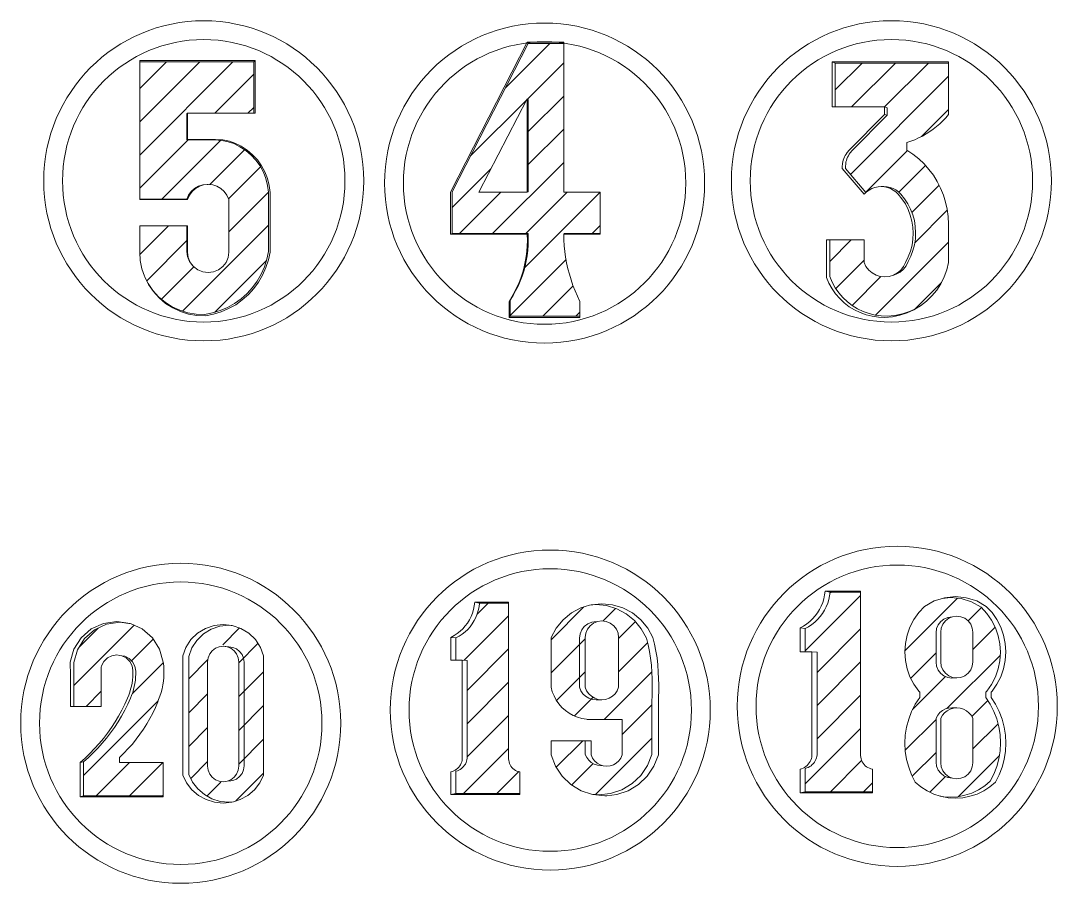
# Model space of a CAD drawing. Header units: inches. Extents: x -19 to 1866, y -551 to 977.
# Drawn here: x 830.5 to 881.4, y 934.8 to 977.1 of the extents above; entities that cross this region are included whole.
import ezdxf

# ---------------------------------------------------------------- set-up
doc = ezdxf.new("R2010")
doc.units = ezdxf.units.IN
doc.header["$MEASUREMENT"] = 0
pattern_1 = [(45, (161.5053, 1514.6777), (-0.8148213, 0.8148213), [])]
pattern_2 = [(45, (161.5053, 1514.6777), (-0.8148213, 0.8148213), [])]

msp = doc.modelspace()

# ---------------------------------------------------------------- hatches: boundary and pattern name
at = {"lineweight": 20}
h = msp.add_hatch(dxfattribs=at)
h.set_pattern_fill('ANSI31', color=256, scale=9.218651)
h.set_pattern_definition(pattern_1)
h.paths.add_polyline_path([(857.164, 976.009), (855.423, 976.009), (851.684, 968.728), (851.684, 966.686), (855.423, 966.686), (855.423, 966.381), (855.417, 966.119), (855.399, 965.858), (855.367, 965.598), (855.324, 965.341), (855.267, 965.085), (855.198, 964.833), (855.117, 964.584), (855.024, 964.34), (854.92, 964.1), (854.803, 963.866), (854.676, 963.637), (854.537, 963.415), (854.537, 962.628), (857.959, 962.628), (857.959, 963.355), (857.835, 963.613), (857.721, 963.874), (857.617, 964.14), (857.524, 964.41), (857.441, 964.684), (857.369, 964.96), (857.307, 965.239), (857.257, 965.52), (857.217, 965.803), (857.188, 966.087), (857.171, 966.372), (857.164, 966.686), (858.953, 966.686), (858.953, 968.721), (857.164, 968.721)])
h.paths.add_polyline_path([(855.376, 973.291), (855.423, 973.254), (855.423, 968.728), (855.376, 968.721), (852.991, 968.721)], flags=16)
h = msp.add_hatch(dxfattribs=at)
h.set_pattern_fill('ANSI31', color=256, scale=9.218651)
h.set_pattern_definition(pattern_2)
h.paths.add_polyline_path([(842.049, 970.286), (841.816, 970.539), (841.554, 970.762), (841.266, 970.95), (840.958, 971.102), (840.69, 971.195), (840.378, 971.26), (840.009, 971.286), (838.654, 971.286), (838.654, 972.598), (841.939, 972.598), (841.939, 975.119), (836.339, 975.119), (836.339, 968.366), (838.654, 968.366), (838.743, 968.568), (838.873, 968.746), (839.037, 968.894), (839.228, 969.004), (839.438, 969.073), (839.68, 969.098), (839.924, 969.072), (840.136, 969.004), (840.329, 968.892), (840.495, 968.743), (840.626, 968.562), (840.716, 968.359), (840.716, 965.778), (840.682, 965.516), (840.581, 965.271), (840.42, 965.061), (840.21, 964.9), (839.965, 964.799), (839.703, 964.765), (839.44, 964.799), (839.196, 964.9), (838.966, 965.077), (838.788, 965.309), (838.688, 965.551), (838.654, 965.811), (838.654, 967.068), (836.339, 967.068), (836.339, 965.778), (836.367, 965.361), (836.45, 964.951), (836.572, 964.6), (836.758, 964.23), (836.993, 963.889), (837.27, 963.581), (837.586, 963.314), (837.935, 963.09), (838.31, 962.915), (838.706, 962.792), (839.114, 962.722), (839.528, 962.708), (839.915, 962.784), (840.291, 962.9), (840.653, 963.056), (840.996, 963.25), (841.317, 963.478), (841.612, 963.74), (841.877, 964.031), (842.109, 964.349), (842.307, 964.69), (842.467, 965.05), (842.588, 965.425), (842.669, 965.811), (842.669, 968.366), (842.668, 968.71), (842.624, 969.051), (842.539, 969.384), (842.413, 969.704), (842.249, 970.006)])
h = msp.add_hatch(dxfattribs=at)
h.set_pattern_fill('ANSI31', color=256, scale=9.218651)
h.set_pattern_definition(pattern_1)
h.paths.add_polyline_path([(876.058, 975.056), (870.496, 975.056), (870.496, 972.901), (872.922, 972.901), (873.054, 972.864), (873.054, 972.498), (871.337, 970.766), (871.23, 970.642), (871.184, 970.574), (871.142, 970.504), (871.105, 970.431), (871.073, 970.356), (871.046, 970.278), (871.025, 970.199), (871.01, 970.119), (870.995, 969.955), (870.997, 969.874), (872.005, 968.698), (872.038, 968.73), (872.164, 968.821), (872.302, 968.894), (872.448, 968.948), (872.601, 968.98), (872.756, 968.991), (872.889, 968.991), (873.043, 968.98), (873.194, 968.948), (873.339, 968.896), (873.475, 968.823), (873.6, 968.733), (873.711, 968.626), (873.899, 968.395), (874.061, 968.146), (874.197, 967.881), (874.304, 967.604), (874.382, 967.317), (874.43, 967.023), (874.446, 966.727), (874.432, 966.43), (874.387, 966.136), (874.311, 965.848), (874.206, 965.57), (874.073, 965.304), (873.978, 965.107), (873.845, 964.934), (873.68, 964.791), (873.489, 964.684), (873.362, 964.642), (873.151, 964.575), (872.932, 964.553), (872.712, 964.575), (872.502, 964.642), (872.309, 964.749), (872.143, 964.894), (872.008, 965.069), (871.912, 965.267), (871.912, 966.374), (870.227, 966.374), (870.227, 964.573), (870.347, 964.293), (870.496, 964.026), (870.671, 963.776), (870.871, 963.545), (871.093, 963.336), (871.336, 963.151), (871.596, 962.992), (871.872, 962.86), (872.159, 962.758), (872.456, 962.685), (872.758, 962.644), (873.063, 962.633), (873.431, 962.664), (873.793, 962.736), (874.144, 962.849), (874.403, 962.966), (874.681, 963.133), (874.977, 963.36), (875.245, 963.619), (875.481, 963.907), (875.683, 964.22), (875.848, 964.554), (875.973, 964.905), (876.058, 965.267), (876.058, 967.152), (876.043, 967.515), (875.996, 967.875), (875.919, 968.23), (875.812, 968.577), (875.675, 968.913), (875.511, 969.237), (875.319, 969.545), (875.101, 969.836), (874.86, 970.107), (874.596, 970.356), (874.312, 970.582), (874.009, 970.783), (874.009, 971.152), (874.207, 971.218), (874.402, 971.293), (874.593, 971.379), (874.779, 971.473), (874.961, 971.577), (875.137, 971.689), (875.307, 971.81), (875.471, 971.939), (875.629, 972.077), (875.779, 972.221), (875.923, 972.373), (876.058, 972.532)])
h = msp.add_hatch(dxfattribs=at)
h.set_pattern_fill('ANSI31', color=256, scale=9.218651)
h.set_pattern_definition(pattern_2)
h.paths.add_polyline_path([(872.173, 940.429), (872.1, 940.464), (872.031, 940.507), (871.968, 940.558), (871.912, 940.616), (871.863, 940.68), (871.822, 940.75), (871.789, 940.824), (871.765, 940.901), (871.751, 940.981), (871.746, 941.061), (871.746, 949.084), (870.241, 949.084), (870.218, 948.896), (870.18, 948.711), (870.126, 948.531), (870.056, 948.355), (869.971, 948.187), (869.872, 948.026), (869.76, 947.874), (869.634, 947.733), (869.497, 947.603), (869.349, 947.486), (869.192, 947.382), (869.026, 947.292), (869.026, 946.155), (869.354, 946.155), (869.603, 946.137), (869.603, 941.093), (869.593, 941.015), (869.574, 940.939), (869.548, 940.865), (869.513, 940.794), (869.472, 940.727), (869.424, 940.665), (869.369, 940.608), (869.309, 940.557), (869.244, 940.513), (869.175, 940.476), (869.102, 940.447), (869.026, 940.425), (869.026, 939.271), (872.329, 939.271), (872.329, 940.387), (872.25, 940.403)])
h = msp.add_hatch(dxfattribs=at)
h.set_pattern_fill('ANSI31', color=256, scale=9.218651)
h.set_pattern_definition(pattern_2)
h.paths.add_polyline_path([(854.865, 940.292), (854.795, 940.325), (854.73, 940.366), (854.67, 940.414), (854.617, 940.469), (854.57, 940.53), (854.53, 940.597), (854.499, 940.667), (854.477, 940.741), (854.463, 940.817), (854.459, 940.894), (854.459, 948.534), (853.025, 948.534), (853.004, 948.356), (852.967, 948.18), (852.915, 948.007), (852.849, 947.84), (852.768, 947.68), (852.674, 947.527), (852.567, 947.382), (852.447, 947.248), (852.317, 947.124), (852.176, 947.013), (852.026, 946.913), (851.868, 946.828), (851.868, 945.745), (852.18, 945.745), (852.418, 945.728), (852.418, 940.924), (852.408, 940.85), (852.39, 940.777), (852.365, 940.706), (852.332, 940.639), (852.293, 940.575), (852.247, 940.516), (852.195, 940.462), (852.138, 940.414), (852.076, 940.372), (852.009, 940.337), (851.94, 940.309), (851.868, 940.288), (851.868, 939.188), (855.014, 939.188), (855.014, 940.251), (854.938, 940.267)])
h = msp.add_hatch(dxfattribs=at)
h.set_pattern_fill('ANSI31', color=256, scale=9.218651)
h.set_pattern_definition(pattern_2)
h.paths.add_polyline_path([(861.494, 943.794), (861.501, 943.918), (861.51, 944.223), (861.512, 944.528), (861.506, 944.834), (861.492, 945.139), (861.467, 945.497), (861.429, 945.831), (861.376, 946.163), (861.307, 946.492), (861.223, 946.818), (860.975, 947.28), (860.642, 947.685), (860.236, 948.017), (859.773, 948.264), (859.271, 948.416), (858.749, 948.467), (858.435, 948.436), (858.006, 948.306), (857.539, 948.057), (857.129, 947.722), (856.793, 947.313), (856.542, 946.846), (856.542, 944.41), (856.603, 944.19), (856.688, 943.979), (856.796, 943.779), (856.926, 943.592), (857.077, 943.421), (857.246, 943.268), (857.431, 943.135), (857.63, 943.024), (857.84, 942.936), (858.059, 942.873), (858.283, 942.834), (858.32, 942.832), (859.737, 942.832), (860.037, 942.821), (860.037, 941.086), (859.969, 940.933), (859.871, 940.797), (859.746, 940.685), (859.601, 940.601), (859.441, 940.549), (859.274, 940.531), (859.107, 940.549), (858.816, 940.582), (858.657, 940.633), (858.514, 940.716), (858.39, 940.828), (858.292, 940.962), (858.225, 941.114), (858.225, 941.78), (856.542, 941.78), (856.542, 941.086), (856.759, 940.535), (857.09, 940.043), (857.519, 939.635), (858.027, 939.328), (858.521, 939.161), (858.885, 939.121), (859.468, 939.185), (860.024, 939.373), (860.527, 939.676), (860.952, 940.081), (861.279, 940.568), (861.494, 941.114)])
h.paths.add_polyline_path([(859.687, 944.09), (859.553, 943.964), (859.396, 943.87), (859.222, 943.812), (859.04, 943.793), (858.858, 943.812), (858.684, 943.87), (858.527, 943.964), (858.393, 944.09), (858.29, 944.24), (858.22, 944.41), (858.22, 946.846), (858.248, 947.058), (858.33, 947.256), (858.461, 947.426), (858.63, 947.556), (858.828, 947.638), (859.04, 947.666), (859.252, 947.638), (859.45, 947.556), (859.62, 947.426), (859.75, 947.256), (859.832, 947.058), (859.86, 946.846), (859.86, 944.41), (859.791, 944.24)], flags=16)
h = msp.add_hatch(dxfattribs=at)
h.set_pattern_fill('ANSI31', color=256, scale=9.218651)
h.set_pattern_definition(pattern_2)
h.paths.add_polyline_path([(877.895, 944.16), (877.942, 944.211), (878.179, 944.55), (878.367, 944.917), (878.504, 945.307), (878.588, 945.711), (878.616, 946.123), (878.588, 946.535), (878.504, 946.939), (878.367, 947.329), (878.179, 947.696), (877.942, 948.034), (877.662, 948.338), (877.197, 948.599), (876.69, 948.76), (876.159, 948.814), (875.758, 948.773), (875.35, 948.644), (874.881, 948.38), (874.598, 948.074), (874.359, 947.732), (874.169, 947.361), (874.03, 946.968), (873.946, 946.559), (873.918, 946.143), (873.946, 945.727), (874.03, 945.319), (874.169, 944.926), (874.359, 944.555), (874.598, 944.213), (874.646, 944.161), (874.646, 943.906), (874.428, 943.571), (874.247, 943.215), (874.104, 942.842), (874.001, 942.456), (873.939, 942.061), (873.918, 941.662), (873.939, 941.263), (874.001, 940.869), (874.104, 940.483), (874.247, 940.11), (874.428, 939.753), (874.705, 939.52), (875.01, 939.323), (875.337, 939.167), (875.652, 939.063), (875.801, 939.034), (876.159, 939.011), (876.518, 939.034), (876.87, 939.102), (877.211, 939.215), (877.534, 939.369), (877.836, 939.564), (878.11, 939.795), (878.289, 940.148), (878.431, 940.517), (878.533, 940.9), (878.595, 941.29), (878.616, 941.686), (878.595, 942.081), (878.533, 942.472), (878.431, 942.854), (878.289, 943.223), (878.11, 943.576), (877.895, 943.908)])
h.paths.add_polyline_path([(876.79, 943.334), (876.936, 943.258), (877.066, 943.155), (877.173, 943.03), (877.255, 942.886), (877.255, 940.7), (877.228, 940.497), (877.149, 940.307), (877.024, 940.143), (876.861, 940.018), (876.671, 939.94), (876.467, 939.913), (876.263, 939.94), (876.026, 939.98), (875.838, 940.058), (875.676, 940.182), (875.552, 940.343), (875.474, 940.531), (875.448, 940.733), (875.448, 942.898), (875.529, 943.04), (875.635, 943.164), (875.763, 943.266), (875.908, 943.341), (876.065, 943.387), (876.228, 943.403), (876.467, 943.396), (876.632, 943.381)], flags=16)
h.paths.add_polyline_path([(876.671, 944.894), (876.467, 944.868), (876.228, 944.86), (876.026, 944.886), (875.838, 944.964), (875.676, 945.088), (875.552, 945.25), (875.474, 945.438), (875.448, 945.64), (875.448, 947.083), (875.474, 947.285), (875.552, 947.473), (875.676, 947.634), (875.838, 947.758), (876.026, 947.836), (876.263, 947.873), (876.467, 947.9), (876.671, 947.873), (876.861, 947.795), (877.024, 947.669), (877.149, 947.506), (877.228, 947.316), (877.255, 947.112), (877.255, 945.655), (877.228, 945.451), (877.149, 945.261), (877.024, 945.098), (876.861, 944.973)], flags=16)
h = msp.add_hatch(dxfattribs=at)
h.set_pattern_fill('ANSI31', color=256, scale=9.218651)
h.set_pattern_definition(pattern_2)
h.paths.add_polyline_path([(837.501, 940.712), (835.349, 940.712), (835.349, 940.965), (835.568, 941.175), (835.779, 941.393), (835.981, 941.62), (836.173, 941.855), (836.355, 942.098), (836.527, 942.348), (836.689, 942.605), (836.84, 942.868), (836.98, 943.138), (837.109, 943.412), (837.226, 943.692), (837.266, 943.801), (837.332, 943.977), (837.389, 944.156), (837.437, 944.337), (837.475, 944.521), (837.504, 944.706), (837.523, 944.893), (837.532, 945.08), (837.531, 945.268), (837.521, 945.455), (837.501, 945.641), (837.32, 946.276), (836.966, 946.834), (836.469, 947.269), (835.929, 947.517), (835.366, 947.598), (834.718, 947.505), (834.124, 947.231), (833.632, 946.801), (833.282, 946.249), (833.103, 945.62), (833.109, 944.966), (833.109, 943.462), (834.456, 943.462), (834.456, 945.44), (834.583, 945.678), (834.757, 945.848), (834.975, 945.957), (835.216, 945.994), (835.366, 945.969), (835.456, 945.957), (835.46, 945.955), (835.604, 945.932), (835.82, 945.824), (835.992, 945.656), (836.106, 945.443), (836.149, 945.206), (836.149, 945.053), (836.142, 944.9), (836.127, 944.749), (836.105, 944.597), (836.076, 944.448), (836.04, 944.299), (835.996, 944.153), (835.945, 944.009), (835.888, 943.868), (835.824, 943.729), (835.752, 943.571), (835.605, 943.279), (835.448, 942.993), (835.279, 942.713), (835.101, 942.44), (834.912, 942.173), (834.714, 941.914), (834.505, 941.662), (834.288, 941.419), (834.062, 941.183), (833.827, 940.956), (833.583, 940.739), (833.583, 939.074), (837.501, 939.074)])
h = msp.add_hatch(dxfattribs=at)
h.set_pattern_fill('ANSI31', color=256, scale=9.393641)
h.set_pattern_definition([(45, (147.2237, 1525.2947), (-0.8302884, 0.8302884), [])])
h.paths.add_polyline_path([(838.747, 945.919), (838.747, 940.13), (838.934, 939.75), (839.194, 939.415), (839.515, 939.139), (839.886, 938.934), (840.29, 938.807), (840.712, 938.765), (840.944, 938.788), (841.274, 938.892), (841.649, 939.099), (841.974, 939.377), (842.236, 939.715), (842.425, 940.099), (842.425, 945.945), (842.268, 946.367), (842.021, 946.745), (841.699, 947.06), (841.315, 947.296), (840.937, 947.426), (840.712, 947.451), (840.268, 947.402), (839.846, 947.257), (839.466, 947.023), (839.146, 946.711), (838.903, 946.337)])
h.paths.add_polyline_path([(841.202, 940.16), (840.554, 939.662), (839.748, 939.996), (839.678, 940.527), (839.678, 946.028), (840.326, 946.525), (840.626, 946.401), (840.967, 946.362), (841.202, 945.795)], flags=16)

# ---------------------------------------------------------------- linework, layer by layer
for p, q in [((855.423, 976.009), (857.164, 976.009)), ((841.939, 975.119), (841.939, 972.598)), ((870.339, 975.115), (870.339, 972.901)), ((870.496, 975.056), (870.496, 972.901)), ((855.376, 968.721), (855.376, 973.291)), ((870.339, 972.901), (870.496, 972.901)), ((870.496, 972.901), (872.922, 972.901)), ((872.922, 972.901), (873.054, 972.864)), ((873.054, 972.864), (873.054, 972.498)), ((838.689, 972.598), (838.689, 971.308)), ((839.703, 969.096), (839.924, 969.072)), ((839.924, 969.072), (840.136, 969.004)), ((840.136, 969.004), (840.329, 968.892)), ((840.329, 968.892), (840.495, 968.743)), ((840.495, 968.743), (840.626, 968.562)), ((836.339, 968.366), (838.654, 968.366)), ((840.626, 968.562), (840.716, 968.359)), ((840.716, 968.359), (840.716, 965.778)), ((840.716, 965.778), (840.682, 965.516)), ((840.581, 965.271), (840.42, 965.061)), ((840.682, 965.516), (840.581, 965.271)), ((839.196, 964.9), (838.986, 965.061)), ((839.44, 964.799), (839.196, 964.9)), ((839.703, 964.765), (839.44, 964.799)), ((839.965, 964.799), (839.703, 964.765)), ((840.21, 964.9), (839.965, 964.799)), ((840.42, 965.061), (840.21, 964.9)), ((873.362, 964.642), (873.151, 964.575)), ((851.868, 946.828), (851.868, 945.745)), ((869.026, 947.292), (869.026, 946.155)), ((876.303, 943.381), (876.145, 943.334)), ((876.467, 943.396), (876.303, 943.381)), ((851.868, 939.188), (855.014, 939.188)), ((869.026, 939.271), (872.329, 939.271))]:
    msp.add_line(p, q, dxfattribs=at)
for points in [[(851.6, 966.658), (851.6, 968.721), (855.376, 976.073)], [(857.164, 966.658), (858.953, 966.658), (858.953, 966.686), (858.953, 968.721), (857.164, 968.721), (857.164, 976.009), (857.164, 976.073), (855.376, 976.073), (855.423, 976.009), (851.684, 968.728), (851.684, 966.686)], [(842.007, 975.178), (836.339, 975.178), (836.339, 975.119)], [(838.689, 968.359), (836.339, 968.359), (836.339, 968.366), (836.339, 975.119), (841.939, 975.119), (842.007, 975.178), (842.007, 972.598), (841.939, 972.598), (838.689, 972.598), (838.654, 972.564), (838.654, 971.286), (838.689, 971.308), (840.058, 971.308), (840.431, 971.282), (840.745, 971.215), (841.016, 971.122), (841.327, 970.968), (841.618, 970.778), (841.883, 970.553), (842.118, 970.298), (842.32, 970.015)], [(874.977, 963.36), (875.245, 963.619), (875.481, 963.907), (875.683, 964.22), (875.848, 964.554), (875.973, 964.905), (876.058, 965.267), (876.058, 967.152), (876.043, 967.515), (875.996, 967.875), (875.919, 968.23), (875.812, 968.577), (875.675, 968.913), (875.511, 969.237), (875.319, 969.545), (875.101, 969.836), (874.86, 970.107), (874.596, 970.356), (874.312, 970.582), (874.009, 970.783), (874.009, 971.152), (874.207, 971.218), (874.402, 971.293), (874.593, 971.379), (874.779, 971.473), (874.961, 971.577), (875.137, 971.689), (875.307, 971.81), (875.471, 971.939), (875.629, 972.077), (875.779, 972.221), (875.923, 972.373), (876.058, 972.532), (876.058, 975.056)], [(872.922, 972.901), (872.922, 972.532), (873.054, 972.498), (871.337, 970.766), (871.23, 970.642), (871.184, 970.574), (871.142, 970.504), (871.105, 970.431), (871.073, 970.356), (871.046, 970.278), (871.025, 970.199), (871.01, 970.119), (870.995, 969.955), (870.997, 969.874), (872.005, 968.698)], [(872.922, 972.532), (871.189, 970.783), (871.081, 970.658), (871.034, 970.59), (870.991, 970.519), (870.954, 970.445), (870.922, 970.369), (870.895, 970.29), (870.874, 970.21), (870.858, 970.129), (870.843, 969.965), (870.845, 969.882), (871.926, 968.622), (872.005, 968.698), (872.038, 968.73), (872.164, 968.821), (872.302, 968.894), (872.448, 968.948), (872.601, 968.98), (872.756, 968.991)], [(838.654, 971.286), (840.009, 971.286), (840.378, 971.26), (840.69, 971.195), (840.958, 971.102), (841.266, 970.95), (841.554, 970.762), (841.816, 970.539), (842.049, 970.286), (842.249, 970.006), (842.413, 969.704), (842.539, 969.384), (842.624, 969.051), (842.668, 968.71), (842.669, 968.366), (842.669, 965.811), (842.588, 965.425), (842.467, 965.05), (842.307, 964.69), (842.109, 964.349), (841.877, 964.031), (841.612, 963.74), (841.317, 963.478), (840.996, 963.25), (840.653, 963.056), (840.291, 962.9), (839.915, 962.784), (839.528, 962.708), (839.114, 962.722), (838.706, 962.792), (838.31, 962.915), (837.935, 963.09), (837.586, 963.314), (837.27, 963.581), (836.993, 963.889), (836.758, 964.23), (836.572, 964.6)], [(836.45, 964.951), (836.572, 964.6), (836.587, 964.556), (836.775, 964.182), (837.012, 963.837), (837.292, 963.527), (837.611, 963.257), (837.964, 963.031), (838.343, 962.855), (838.742, 962.73), (839.154, 962.66), (839.572, 962.645), (839.963, 962.722), (840.343, 962.839), (840.708, 962.997), (841.055, 963.192), (841.379, 963.423), (841.676, 963.687), (841.944, 963.981), (842.179, 964.302), (842.378, 964.647), (842.54, 965.01), (842.663, 965.389), (842.744, 965.778), (842.744, 968.359), (842.743, 968.706), (842.699, 969.05), (842.613, 969.387), (842.486, 969.71), (842.32, 970.015)], [(838.825, 965.271), (838.724, 965.516), (838.689, 965.778), (838.689, 967.068), (838.654, 967.068), (836.339, 967.068), (836.339, 965.778), (836.367, 965.361), (836.45, 964.951)], [(838.825, 965.271), (838.986, 965.061), (838.948, 965.101), (838.788, 965.309), (838.688, 965.551), (838.654, 965.811), (838.654, 967.068)], [(855.376, 966.658), (851.6, 966.658), (851.684, 966.686), (855.423, 966.686)], [(858.953, 966.686), (857.194, 966.686), (857.164, 966.658), (857.171, 966.372), (857.188, 966.087), (857.217, 965.803), (857.257, 965.52), (857.307, 965.239), (857.369, 964.96), (857.441, 964.684), (857.524, 964.41), (857.617, 964.14), (857.721, 963.874), (857.835, 963.613), (857.959, 963.355), (857.959, 962.628), (857.959, 962.56), (854.482, 962.56), (854.482, 963.355), (854.622, 963.579), (854.75, 963.81), (854.868, 964.047), (854.974, 964.289), (855.067, 964.536), (855.149, 964.787), (855.219, 965.042), (855.276, 965.299), (855.32, 965.56), (855.352, 965.822), (855.37, 966.086), (855.377, 966.35)], [(855.377, 966.35), (855.376, 966.658), (855.423, 966.686), (855.423, 966.381), (855.417, 966.119), (855.399, 965.858), (855.367, 965.598), (855.324, 965.341), (855.267, 965.085), (855.198, 964.833), (855.117, 964.584), (855.024, 964.34), (854.92, 964.1), (854.803, 963.866), (854.676, 963.637), (854.537, 963.415), (854.537, 962.628)], [(873.151, 964.575), (872.932, 964.553), (872.712, 964.575), (872.502, 964.642), (872.309, 964.749), (872.143, 964.894), (872.008, 965.069), (871.912, 965.267), (871.912, 966.374), (870.227, 966.374), (870.068, 966.374), (870.068, 964.53), (870.189, 964.246), (870.339, 963.977), (870.516, 963.724), (870.717, 963.491), (870.942, 963.28), (871.187, 963.093), (871.45, 962.932), (871.728, 962.8), (872.019, 962.696), (872.318, 962.623), (872.624, 962.581), (872.932, 962.57), (873.303, 962.601), (873.668, 962.674), (874.023, 962.788), (874.362, 962.942), (874.403, 962.966), (874.681, 963.133), (874.977, 963.36)], [(870.227, 966.374), (870.227, 964.573), (870.347, 964.293), (870.496, 964.026), (870.671, 963.776), (870.871, 963.545), (871.093, 963.336), (871.336, 963.151), (871.596, 962.992), (871.872, 962.86), (872.159, 962.758), (872.456, 962.685), (872.758, 962.644), (873.063, 962.633), (873.431, 962.664), (873.793, 962.736), (874.144, 962.849), (874.403, 962.966)], [(854.482, 962.56), (854.537, 962.628), (857.959, 962.628)], [(868.771, 939.221), (872.329, 939.221), (872.329, 939.271), (872.329, 940.387), (872.25, 940.403), (872.173, 940.429), (872.1, 940.464), (872.031, 940.507), (871.968, 940.558), (871.912, 940.616), (871.863, 940.68), (871.822, 940.75), (871.789, 940.824), (871.765, 940.901), (871.751, 940.981), (871.746, 941.061), (871.746, 949.084), (871.746, 949.131), (869.997, 949.131), (869.975, 948.941), (869.936, 948.755), (869.881, 948.572), (869.811, 948.395), (869.725, 948.225), (869.625, 948.062), (869.512, 947.909), (869.385, 947.767), (869.247, 947.636), (869.097, 947.517), (868.938, 947.412), (868.771, 947.321), (868.771, 946.155), (869.026, 946.155), (869.354, 946.155), (869.354, 941.061), (869.343, 940.983), (869.324, 940.905), (869.298, 940.831), (869.263, 940.759), (869.221, 940.692), (869.173, 940.629), (869.118, 940.572), (869.057, 940.52), (868.991, 940.476), (868.921, 940.439), (868.847, 940.409), (868.771, 940.387), (868.771, 939.221), (869.026, 939.271), (869.026, 940.425), (869.102, 940.447), (869.175, 940.476), (869.244, 940.513), (869.309, 940.557), (869.369, 940.608), (869.424, 940.665), (869.472, 940.727), (869.513, 940.794), (869.548, 940.865), (869.574, 940.939), (869.593, 941.015), (869.603, 941.093), (869.603, 946.137), (869.354, 946.155)], [(868.771, 947.321), (869.026, 947.292), (869.192, 947.382), (869.349, 947.486), (869.497, 947.603), (869.634, 947.733), (869.76, 947.874), (869.872, 948.026), (869.971, 948.187), (870.056, 948.355), (870.126, 948.531), (870.18, 948.711), (870.218, 948.896), (870.241, 949.084)], [(869.997, 949.131), (870.241, 949.084), (871.746, 949.084)], [(878.151, 943.906), (878.151, 944.161), (878.198, 944.213), (878.437, 944.555), (878.628, 944.926), (878.766, 945.319), (878.85, 945.727), (878.878, 946.143), (878.85, 946.559), (878.766, 946.968), (878.628, 947.361), (878.437, 947.732), (878.198, 948.074), (877.916, 948.38), (877.446, 948.644), (876.933, 948.806), (876.398, 948.861), (875.863, 948.806)], [(851.625, 939.141), (855.014, 939.141), (855.014, 939.188), (855.014, 940.251), (854.938, 940.267), (854.865, 940.292), (854.795, 940.325), (854.73, 940.366), (854.67, 940.414), (854.617, 940.469), (854.57, 940.53), (854.53, 940.597), (854.499, 940.667), (854.477, 940.741), (854.463, 940.817), (854.459, 940.894), (854.459, 948.534), (854.459, 948.579), (852.793, 948.579), (852.772, 948.398), (852.735, 948.221), (852.683, 948.047), (852.615, 947.878), (852.534, 947.716), (852.439, 947.561), (852.33, 947.416), (852.21, 947.28), (852.078, 947.155), (851.936, 947.042), (851.785, 946.942), (851.625, 946.856), (851.625, 945.745), (851.868, 945.745), (852.18, 945.745), (852.18, 940.894), (852.17, 940.819), (852.152, 940.745), (852.127, 940.674), (852.094, 940.606), (852.054, 940.542), (852.008, 940.482), (851.955, 940.427), (851.897, 940.379), (851.835, 940.336), (851.768, 940.301), (851.698, 940.272), (851.625, 940.251), (851.625, 939.141), (851.868, 939.188), (851.868, 940.288), (851.94, 940.309), (852.009, 940.337), (852.076, 940.372), (852.138, 940.414), (852.195, 940.462), (852.247, 940.516), (852.293, 940.575), (852.332, 940.639), (852.365, 940.706), (852.39, 940.777), (852.408, 940.85), (852.418, 940.924), (852.418, 945.728), (852.18, 945.745)], [(851.625, 946.856), (851.868, 946.828), (852.026, 946.913), (852.176, 947.013), (852.317, 947.124), (852.447, 947.248), (852.567, 947.382), (852.674, 947.527), (852.768, 947.68), (852.849, 947.84), (852.915, 948.007), (852.967, 948.18), (853.004, 948.356), (853.025, 948.534)], [(852.793, 948.579), (853.025, 948.534), (854.459, 948.534)], [(858.006, 948.306), (858.435, 948.436), (858.513, 948.46), (859.04, 948.512), (859.567, 948.46), (860.074, 948.306), (860.542, 948.057), (860.951, 947.722), (861.288, 947.313), (861.539, 946.846), (861.623, 946.517), (861.692, 946.185), (861.746, 945.849), (861.785, 945.512), (861.81, 945.151), (861.824, 944.843), (861.83, 944.534), (861.829, 944.226), (861.819, 943.918), (861.812, 943.793), (861.812, 941.086), (861.595, 940.535), (861.264, 940.043), (860.835, 939.635), (860.328, 939.328), (859.766, 939.138), (859.274, 939.084)], [(858.521, 939.161), (858.885, 939.121), (859.468, 939.185), (860.024, 939.373), (860.527, 939.676), (860.952, 940.081), (861.279, 940.568), (861.494, 941.114), (861.494, 943.794), (861.501, 943.918), (861.51, 944.223), (861.512, 944.528), (861.506, 944.834), (861.492, 945.139), (861.467, 945.497), (861.429, 945.831), (861.376, 946.163), (861.307, 946.492), (861.223, 946.818), (860.975, 947.28), (860.642, 947.685), (860.236, 948.017), (859.773, 948.264), (859.271, 948.416), (858.749, 948.467), (858.435, 948.436)], [(874.646, 943.906), (874.646, 944.161), (874.598, 944.213), (874.359, 944.555), (874.169, 944.926), (874.03, 945.319), (873.946, 945.727), (873.918, 946.143), (873.946, 946.559), (874.03, 946.968), (874.169, 947.361), (874.359, 947.732), (874.598, 948.074), (874.881, 948.38), (875.35, 948.644), (875.758, 948.773), (875.863, 948.806)], [(875.652, 939.063), (875.801, 939.034), (876.159, 939.011), (876.518, 939.034), (876.87, 939.102), (877.211, 939.215), (877.534, 939.369), (877.836, 939.564), (878.11, 939.795), (878.289, 940.148), (878.431, 940.517), (878.533, 940.9), (878.595, 941.29), (878.616, 941.686), (878.595, 942.081), (878.533, 942.472), (878.431, 942.854), (878.289, 943.223), (878.11, 943.576), (877.895, 943.908), (877.895, 944.16), (877.942, 944.211), (878.179, 944.55), (878.367, 944.917), (878.504, 945.307), (878.588, 945.711), (878.616, 946.123), (878.588, 946.535), (878.504, 946.939), (878.367, 947.329), (878.179, 947.696), (877.942, 948.034), (877.662, 948.338), (877.197, 948.599), (876.69, 948.76), (876.159, 948.814), (875.758, 948.773)], [(858.006, 948.306), (857.539, 948.057), (857.129, 947.722), (856.793, 947.313), (856.542, 946.846), (856.542, 944.41), (856.603, 944.19), (856.688, 943.979), (856.796, 943.779), (856.926, 943.592), (857.077, 943.421), (857.246, 943.268), (857.431, 943.135), (857.63, 943.024), (857.84, 942.936), (858.059, 942.873), (858.283, 942.834), (858.32, 942.832), (858.511, 942.821), (860.037, 942.821)], [(876.263, 947.873), (876.073, 947.795), (875.91, 947.669), (875.785, 947.506), (875.706, 947.316), (875.68, 947.112), (875.68, 945.655), (875.706, 945.451), (875.785, 945.261), (875.91, 945.098), (876.073, 944.973), (876.263, 944.894), (876.467, 944.868)], [(832.937, 943.462), (832.937, 944.981), (832.931, 945.641), (833.112, 946.276), (833.465, 946.834), (833.962, 947.269), (834.562, 947.544), (835.216, 947.639), (835.869, 947.544), (835.929, 947.517), (836.469, 947.269), (836.966, 946.834), (837.32, 946.276), (837.501, 945.641), (837.521, 945.455), (837.531, 945.268), (837.532, 945.08), (837.523, 944.893), (837.504, 944.706), (837.475, 944.521), (837.437, 944.337), (837.389, 944.156), (837.332, 943.977), (837.266, 943.801), (837.226, 943.692), (837.109, 943.412), (836.98, 943.138), (836.84, 942.868), (836.689, 942.605), (836.527, 942.348), (836.355, 942.098), (836.173, 941.855), (835.981, 941.62), (835.779, 941.393), (835.568, 941.175), (835.349, 940.965), (835.349, 940.712), (837.501, 940.712), (837.501, 939.074), (837.501, 939.031), (833.416, 939.031)], [(833.109, 943.462), (833.109, 944.966), (833.103, 945.62), (833.282, 946.249), (833.632, 946.801), (834.124, 947.231), (834.718, 947.505), (835.366, 947.598), (835.929, 947.517)], [(840.944, 938.788), (840.712, 938.765), (840.29, 938.807), (839.886, 938.934), (839.515, 939.139), (839.194, 939.415), (838.934, 939.75), (838.747, 940.13), (838.747, 945.919), (838.903, 946.337), (839.146, 946.711), (839.466, 947.023), (839.846, 947.257), (840.268, 947.402), (840.712, 947.451), (840.937, 947.426)], [(858.749, 947.629), (858.539, 947.602), (858.343, 947.521), (858.175, 947.392), (858.046, 947.224), (857.965, 947.028), (857.937, 946.818), (857.937, 944.405), (858.006, 944.237), (858.109, 944.088), (858.241, 943.964), (858.397, 943.871), (858.569, 943.814), (858.749, 943.794), (859.04, 943.793), (859.222, 943.812), (859.396, 943.87), (859.553, 943.964), (859.687, 944.09), (859.791, 944.24), (859.86, 944.41), (859.86, 946.846)], [(859.86, 946.846), (859.832, 947.058), (859.75, 947.256), (859.62, 947.426), (859.45, 947.556), (859.252, 947.638), (859.04, 947.666), (858.828, 947.638), (858.63, 947.556), (858.461, 947.426), (858.33, 947.256), (858.248, 947.058), (858.22, 946.846), (858.22, 944.41), (858.29, 944.24), (858.393, 944.09), (858.527, 943.964), (858.684, 943.87), (858.858, 943.812), (859.04, 943.793)], [(840.712, 939.799), (840.907, 939.825), (841.089, 939.9), (841.245, 940.02), (841.365, 940.176), (841.441, 940.358), (841.466, 940.554), (841.466, 945.637), (841.441, 945.832), (841.365, 946.014), (841.245, 946.171), (841.089, 946.29), (840.907, 946.366), (840.712, 946.392), (840.44, 946.423), (840.243, 946.397), (840.059, 946.32), (839.902, 946.199), (839.78, 946.042), (839.704, 945.858), (839.678, 945.661), (839.678, 940.527)], [(839.678, 940.527), (839.704, 940.33), (839.78, 940.146), (839.902, 939.989), (840.059, 939.867), (840.243, 939.791), (840.44, 939.765), (840.638, 939.791), (840.821, 939.867), (840.979, 939.989), (841.1, 940.146), (841.176, 940.33), (841.202, 940.527), (841.202, 945.661), (841.176, 945.858), (841.1, 946.042), (840.979, 946.199), (840.821, 946.32), (840.638, 946.397), (840.44, 946.423)], [(832.937, 943.462), (833.109, 943.462), (834.456, 943.462), (834.456, 945.395), (834.468, 945.462), (834.583, 945.678), (834.757, 945.848), (834.975, 945.957), (835.216, 945.994), (835.366, 945.969), (835.456, 945.957), (835.46, 945.955)], [(835.849, 945.678), (835.674, 945.848), (835.46, 945.955), (835.604, 945.932), (835.82, 945.824), (835.992, 945.656), (836.106, 945.443), (836.149, 945.206), (836.149, 945.053), (836.142, 944.9), (836.127, 944.749), (836.105, 944.597), (836.076, 944.448), (836.04, 944.299), (835.996, 944.153), (835.945, 944.009), (835.888, 943.868), (835.824, 943.729), (835.752, 943.571), (835.605, 943.279), (835.448, 942.993), (835.279, 942.713), (835.101, 942.44), (834.912, 942.173), (834.714, 941.914), (834.505, 941.662), (834.288, 941.419), (834.062, 941.183), (833.827, 940.956), (833.583, 940.739)], [(835.849, 945.678), (835.963, 945.462), (836.007, 945.223), (836.007, 945.069), (835.999, 944.915), (835.985, 944.761), (835.963, 944.609), (835.933, 944.457), (835.896, 944.308), (835.852, 944.16), (835.801, 944.014), (835.743, 943.872), (835.678, 943.732), (835.606, 943.572), (835.458, 943.277), (835.299, 942.988), (835.129, 942.706), (834.948, 942.43), (834.758, 942.16), (834.557, 941.899), (834.347, 941.644), (834.127, 941.398), (833.899, 941.161), (833.661, 940.932), (833.416, 940.712), (833.416, 939.031), (833.583, 939.074), (837.501, 939.074)], [(874.646, 943.906), (874.428, 943.571), (874.247, 943.215), (874.104, 942.842), (874.001, 942.456), (873.939, 942.061), (873.918, 941.662), (873.939, 941.263), (874.001, 940.869), (874.104, 940.483), (874.247, 940.11), (874.428, 939.753), (874.705, 939.52), (875.01, 939.323), (875.337, 939.167), (875.652, 939.063), (875.681, 939.053)], [(875.681, 939.053), (876.036, 938.985), (876.398, 938.961), (876.76, 938.985), (877.115, 939.053), (877.46, 939.167), (877.787, 939.323), (878.091, 939.52), (878.368, 939.753), (878.549, 940.11), (878.692, 940.483), (878.795, 940.869), (878.858, 941.263), (878.878, 941.662), (878.858, 942.061), (878.795, 942.456), (878.692, 942.842), (878.549, 943.215), (878.368, 943.571), (878.151, 943.906)], [(876.145, 943.334), (875.998, 943.258), (875.869, 943.155), (875.761, 943.03), (875.68, 942.886), (875.68, 940.7), (875.706, 940.497), (875.785, 940.307), (875.91, 940.143), (876.073, 940.018), (876.263, 939.94)], [(859.274, 940.531), (859.441, 940.549), (859.601, 940.601), (859.746, 940.685), (859.871, 940.797), (859.969, 940.933), (860.037, 941.086), (860.037, 942.821), (859.737, 942.832), (858.32, 942.832)], [(859.177, 939.074), (858.588, 939.138), (858.521, 939.161), (858.027, 939.328), (857.519, 939.635), (857.09, 940.043), (856.759, 940.535), (856.542, 941.086), (856.542, 941.78), (858.225, 941.78), (858.511, 941.78), (858.511, 941.086), (858.579, 940.933), (858.678, 940.797), (858.802, 940.685), (858.948, 940.601), (859.107, 940.549)], [(859.274, 940.531), (859.107, 940.549), (858.816, 940.582), (858.657, 940.633), (858.514, 940.716), (858.39, 940.828), (858.292, 940.962), (858.225, 941.114), (858.225, 941.78)], [(833.416, 940.712), (833.583, 940.739), (833.583, 939.074)]]:
    msp.add_lwpolyline(points, dxfattribs=at)
for points in [[(870.496, 975.056), (876.058, 975.056), (876.058, 975.115), (870.339, 975.115)], [(852.991, 968.721), (855.376, 973.291), (855.423, 973.254), (855.423, 968.728), (855.376, 968.721)], [(838.689, 968.359), (838.78, 968.562), (838.91, 968.743), (839.076, 968.892), (839.269, 969.004), (839.481, 969.072), (839.703, 969.096), (839.657, 969.096), (839.438, 969.073), (839.228, 969.004), (839.037, 968.894), (838.873, 968.746), (838.743, 968.568), (838.654, 968.366)], [(873.043, 968.98), (872.889, 968.991), (872.756, 968.991), (872.911, 968.98), (873.064, 968.948), (873.21, 968.894), (873.348, 968.821), (873.474, 968.73), (873.586, 968.622), (873.776, 968.389), (873.94, 968.137), (874.076, 967.87), (874.185, 967.59), (874.263, 967.3), (874.311, 967.004), (874.328, 966.704), (874.314, 966.404), (874.268, 966.107), (874.192, 965.817), (874.086, 965.536), (873.951, 965.267), (873.855, 965.069), (873.721, 964.894), (873.554, 964.749), (873.362, 964.642), (873.489, 964.684), (873.68, 964.791), (873.845, 964.934), (873.978, 965.107), (874.073, 965.304), (874.206, 965.57), (874.311, 965.848), (874.387, 966.136), (874.432, 966.43), (874.446, 966.727), (874.43, 967.023), (874.382, 967.317), (874.304, 967.604), (874.197, 967.881), (874.061, 968.146), (873.899, 968.395), (873.711, 968.626), (873.6, 968.733), (873.475, 968.823), (873.339, 968.896), (873.194, 968.948)], [(876.026, 944.886), (875.838, 944.964), (875.676, 945.088), (875.552, 945.25), (875.474, 945.438), (875.448, 945.64), (875.448, 947.083), (875.474, 947.285), (875.552, 947.473), (875.676, 947.634), (875.838, 947.758), (876.026, 947.836), (876.263, 947.873), (876.467, 947.9), (876.671, 947.873), (876.861, 947.795), (877.024, 947.669), (877.149, 947.506), (877.228, 947.316), (877.255, 947.112), (877.255, 945.655), (877.228, 945.451), (877.149, 945.261), (877.024, 945.098), (876.861, 944.973), (876.671, 944.894), (876.467, 944.868), (876.228, 944.86)], [(841.974, 939.377), (841.649, 939.099), (841.274, 938.892), (840.944, 938.788), (840.866, 938.764), (840.44, 938.721), (840.015, 938.764), (839.606, 938.892), (839.232, 939.099), (838.907, 939.377), (838.645, 939.715), (838.456, 940.099), (838.456, 945.945), (838.613, 946.367), (838.859, 946.745), (839.182, 947.06), (839.566, 947.296), (839.992, 947.443), (840.44, 947.492), (840.888, 947.443), (840.937, 947.426), (841.315, 947.296), (841.699, 947.06), (842.021, 946.745), (842.268, 946.367), (842.425, 945.945), (842.425, 940.099), (842.236, 939.715)], [(877.024, 940.143), (877.149, 940.307), (877.228, 940.497), (877.255, 940.7), (877.255, 942.886), (877.173, 943.03), (877.066, 943.155), (876.936, 943.258), (876.79, 943.334), (876.632, 943.381), (876.467, 943.396), (876.228, 943.403), (876.065, 943.387), (875.908, 943.341), (875.763, 943.266), (875.635, 943.164), (875.529, 943.04), (875.448, 942.898), (875.448, 940.733), (875.474, 940.531), (875.552, 940.343), (875.676, 940.182), (875.838, 940.058), (876.026, 939.98), (876.263, 939.94), (876.467, 939.913), (876.671, 939.94), (876.861, 940.018)], [(859.274, 939.074), (859.274, 939.084), (859.177, 939.074)]]:
    msp.add_lwpolyline(points, close=True, dxfattribs=at)
for centre, radius in [((839.485, 969.273), 7.858), ((856.224, 969.163), 7.858), ((873.257, 969.275), 7.858), ((839.485, 969.273), 6.936), ((856.224, 969.163), 6.936), ((873.257, 969.275), 6.936), ((856.503, 943.289), 7.858), ((873.543, 943.473), 7.858), ((838.356, 942.642), 7.858), ((873.543, 943.473), 6.936), ((856.503, 943.289), 6.936), ((838.356, 942.642), 6.936)]:
    msp.add_circle(centre, radius, dxfattribs=at)

doc.saveas('drawing.dxf')
